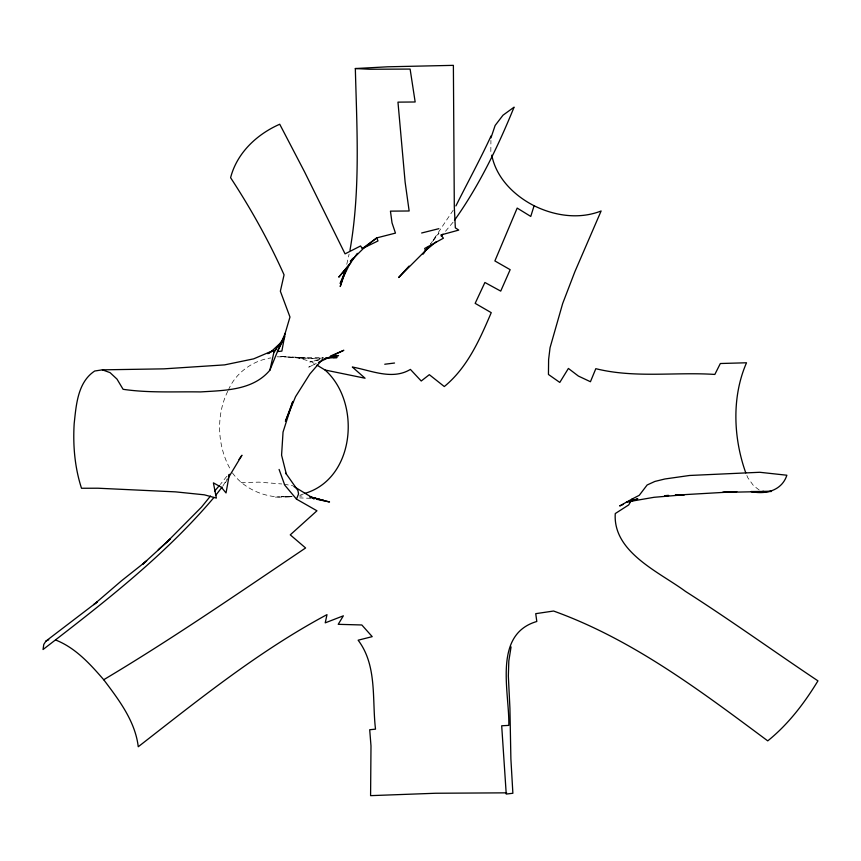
<?xml version="1.0" encoding="UTF-8"?>
<svg xmlns="http://www.w3.org/2000/svg" width="861" height="861" viewBox="0 0 861 861"><rect width="100%" height="100%" fill="white"/><g stroke="black" fill="none" stroke-linecap="round" stroke-linejoin="round"><path stroke-width="0.65" stroke-dasharray="4.3 3.23" d="M490.824 151.547L490.921 140.386M346.779 264.295L349.103 254.103M222.891 486.034L227.336 478.565M227.767 391.238C215.648 415.798 217.22 447.171 231.2 470.73M228.38 390.076C235.537 372.921 252.66 360.598 270.914 357.918M225.302 482.827L227.39 479.373M453.209 210.181L430.371 244.341L439.002 233.019L431.77 242.016M453.058 222.224L445.514 231.254M226.766 476.337L220.308 484.452M316.267 363.428L308.755 367.12L314.803 364.225M299.832 495.312L303.492 493.913M318.247 359.93L309.852 361.986L318.99 359.941M277.091 356.798L295.753 357.175L303.502 358.456L279.567 356.346L319.861 359.048L295.14 357.401L323.284 357.509M323.079 357.842L319.13 358.391L322.972 358.208M299.714 496.151L302.028 496.044M232.384 472.893C245.708 490.996 269.428 499.563 291.395 496.485M275.445 497.141L292.234 496.463M291.588 496.302L281.149 496.56L292.826 496.958M241.058 482.59L259 482.138L281.73 483.957M310.789 498.336L299.671 497.895M284.033 484.173L292.729 485.798M295.753 357.175L311.219 361.674L315.815 364.451M759.198 490.038L753.343 485.432L747.789 477.694L746.293 474.088"/><path stroke-width="1.29" d="M511.068 646.88L508.829 660.925L508.345 675.982L509.916 708.14L510.885 758.928L512.876 793.261L506.236 794.068L501.694 725.78L508.819 725.382C509.54 691.674 492.578 634.492 536.801 621.481L535.736 613.667L553.58 611.03C632.91 639.572 700.746 691.103 767.743 740.869C788.224 724.392 804.357 703.2 817.95 680.857C773.662 651.26 730.408 620.06 685.485 591.399C659.332 572.048 612.752 552.31 615.26 513.565L628.691 504.933L632.168 498.993L639.282 495.29L647.138 484.991L654.877 481.439L664.94 478.974L689.575 475.476L759.746 472.28L786.868 475.229C781.906 490.63 765.504 494.827 751.126 491.545L771.499 491.416L722.594 492.384L736.822 491.62L675.228 495.172L684.409 494.731L654.08 497.292L626.442 502.071L637.786 498.831L629.262 501.855M349.975 250.282C360.544 190.324 356.885 129.085 355.335 68.546L387.665 66.803L453.381 65.35L454.307 206.866L455.34 227.842L458.741 230.102L440.886 234.978L443.426 238.206L424.688 248.452L425.538 250.583L398.621 277.522L409.05 266.081M355.335 68.546L369.767 69.246L410.116 69.074L415.163 101.985L397.965 102.136L405.133 182.166L409.147 210.988L390.442 211.139L392.024 222.881L395.468 233.105L376.752 237.894L378.001 240.94L362.32 248.571L360.587 245.966L345.067 253.866L304.708 172.157L279.728 124.232C256.847 134.294 236.947 152.924 230.597 177.7C250.842 208.663 268.966 241.069 284.065 274.853L280.363 291.222L289.974 317.031L285.174 333.272L281.87 351.105L277.446 351.579L269.902 370.165C252.93 390.517 224.786 390.356 200.559 391.927C174.74 391.518 148.716 393.09 123.091 389.301L116.978 379.077L110.068 372.641L102.394 369.843L94.71 371.016C77.641 382.219 76.198 405.047 74.186 423.558C72.841 445.352 74.756 467.426 81.504 488.262L98.003 488.219L175.558 491.868L204.315 494.817L216.369 498.088L213.388 482.849L221.374 487.283L226.034 492.966L229.36 474.314L228.348 476.434M269.902 370.165L273.97 352.041L284.787 336.812L277.446 351.579L285.174 333.272M344.389 273.023L340.224 286.519L346.09 269.547M491.782 155.163C496.205 177.893 514.049 195.522 534.089 205.747L530.763 216.434L517.181 208.082L494.881 260.937L510.164 269.676L500.725 291.115L484.904 282.483L475.164 303.352L491.244 312.661C479.738 339.525 467.501 367.55 444.298 386.546L429.327 374.686L421.223 381.003L410.406 369.412C392.207 380.411 371.22 370.434 352.332 367.034L365.075 378.227L325.027 370.004L316.966 365.139M490.942 137.911L495.129 125.48L503.007 115.202L514.092 107.151C498.013 146.574 479.254 185.492 454.49 220.276M56.03 640.164C75.617 647.946 90.211 664.143 103.718 679.727C172.749 638.593 238.96 592.809 305.601 547.973L290.265 534.853L316.945 510.788L296.485 499.111L298.563 493.977L297.928 490.533L285.777 473.216M344.486 272.926L340.181 283.463L349.62 264.23L357.337 253.349M491.125 135.812C480.158 159.576 467.631 182.478 455.899 205.93M228.778 477.08L241.952 455.243L239.003 459.473M158.241 549.716L170.456 538.911L142.711 564.192L146.682 560.855L121.541 580.755L93.752 604.648L97.368 601.828L45.977 641.058L43.782 644.405L43.05 649.517C103.374 602.958 164.537 555.937 213.969 497.454M222.095 487.1L215.616 495.452M427.777 247.742L422.966 254.049L428.154 247.258M352.784 258.322L350.352 261.4L363.288 248.581L376.752 237.894L362.32 248.571M210.482 496.044L201.517 507.118L166.367 542.559M273.97 352.041L276.456 348.985M278.953 345.928L283.097 340.838M350.793 262.809L338.771 277.156L349.62 264.23M214.572 491.157L219.49 485.41M322.8 358.983L309.885 373.975L295.549 396.695L285.411 421.309L292.794 401.463L283.043 432.05L281.579 455.178L286.369 474.196M441.273 236.172L442.952 234.214M282.978 340.698L270.602 352.171L267.739 353.667L273.389 350.427M425.538 250.583L436.096 241.855M273.809 350.287L253.651 358.854L224.592 364.881L163.924 368.852L102.394 369.843M632.168 498.993L619.672 505.956L623.256 504.385M318.43 362.481L343.83 350.276L330.495 356.056M45.977 641.058L48.754 639.755M304.719 493.439C355.249 478.705 361.426 402.27 325.027 370.004M421.642 232.997L438.862 228.682M324.21 358.768L338.567 355.55L332.174 356.519M384.749 364.235L394.532 363.03M325.533 358.09L337.06 357.563L333.207 357.584M664.746 495.667L668.674 495.484L664.735 495.688M506.634 792.841L435.634 793.25L370.585 795.65L370.994 745.938L369.703 729.741L375.514 729.149C371.952 699.39 377.376 665.585 358.133 640.197L372.21 636.645L361.835 624.978L338.222 624.322L343.356 615.819L325.221 622.858L326.997 614.625C259.075 650.938 198.816 699.595 138.255 746.745C135.22 721.131 118.775 699.735 103.718 679.727M317.289 499.391L329.537 501.974L310.111 496.948L314.243 498.874L293.838 486.454M310.111 496.948L323.65 500.499L309.992 496.862M762.954 491.233L765.461 492.029M534.089 205.747C554.732 215.928 579.27 219.609 601.118 210.977L574.836 271.807L562.674 303.513L550.05 347.715L548.608 359.597L548.446 374.46L559.79 382.435L568.4 368.443L578.355 376.042L590.431 381.735L595.823 368.68C634.751 378.399 675.25 371.834 714.834 374.438L720.345 363.514L746.519 362.772C731.559 397.061 733.368 438.098 745.787 472.893M296.485 499.111L284.743 485.12L279.093 469.439"/></g></svg>
